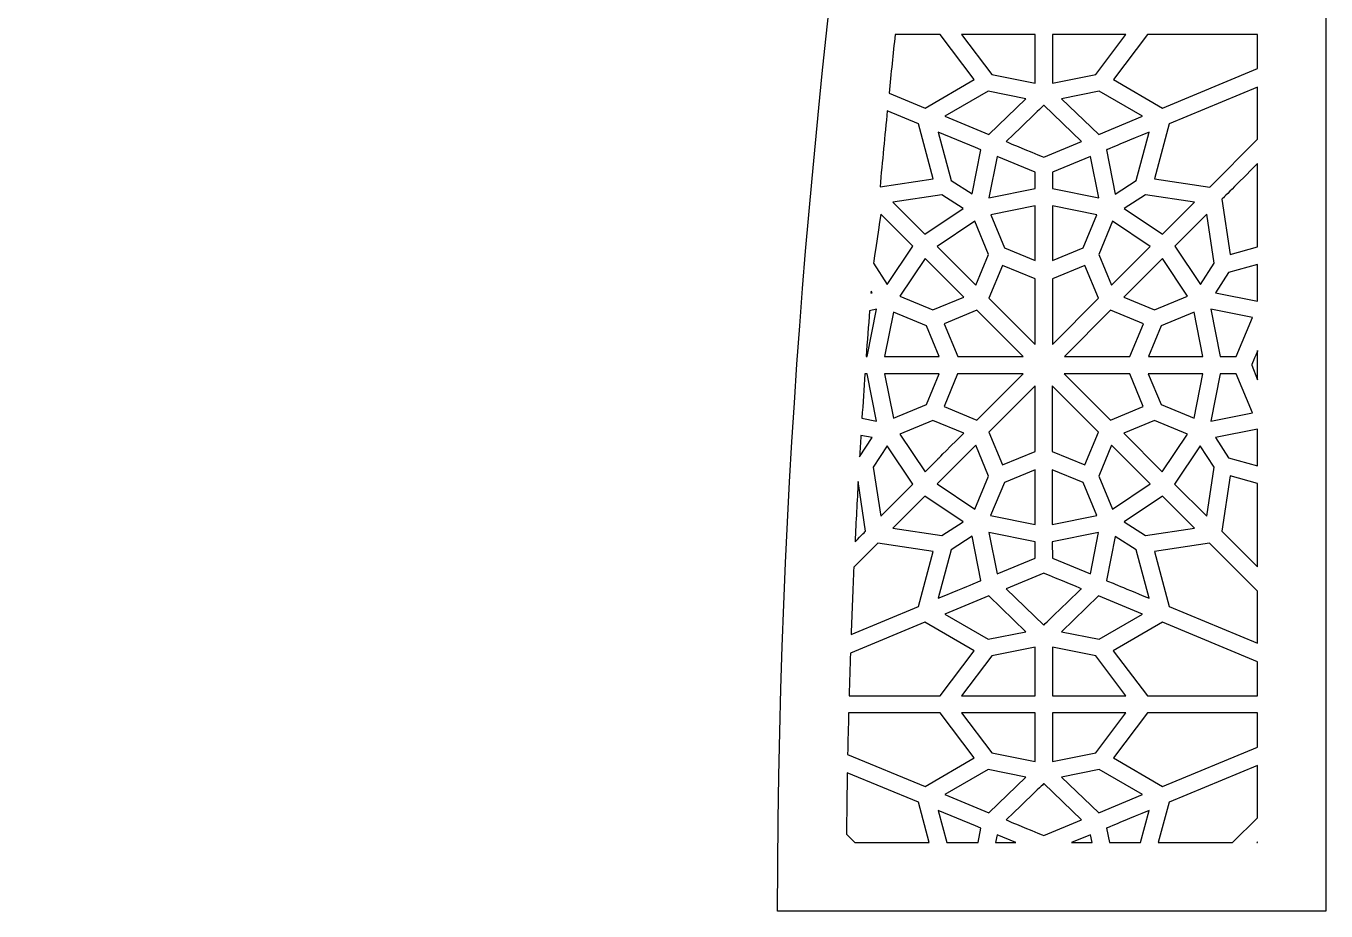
# Model space of a CAD drawing. Header units: millimetres. Extents: x -71 to 72, y -100 to 100.
# Drawn here: x 0.2 to 71.6, y -99.8 to -51.2 of the extents above; entities that cross this region are included whole.
import ezdxf

# ---------------------------------------------------------------- set-up
doc = ezdxf.new("R2010")
doc.units = ezdxf.units.MM
doc.header["$MEASUREMENT"] = 0
doc.layers.add('layer 1', color=7, linetype='Continuous')

msp = doc.modelspace()

# ---------------------------------------------------------------- linework, layer by layer
at = {"layer": 'layer 1', "color": 250}
for points, knots in [([(-71.2611, 100.1639), (-71.2611, 97.1268), (-71.2611, -98.5745), (-71.2611, -99.8361), (-71.2611, -99.8361), (-67.8761, -99.8361), (-44.6415, -99.8361), (-41.1315, -99.8361), (-41.1315, -99.8361), (-41.1315, -17.6932), (-64.9624, 9.6876), (-27.8356, 44.2271), (-27.8356, 44.2271), (-27.8356, 44.2271), (-27.8356, 44.2271), (-27.8356, 44.2271), (-27.8356, 44.2271), (-18.6697, 52.7731), (-6.8481, 60.2788), (0.1676, 70.1513), (0.1676, 70.1513), (13.6031, 51.2689), (43.5836, 41.9319), (48.2851, 8.6635), (48.2851, 8.6635), (48.2851, 8.6635), (48.2851, 8.6639), (48.2851, 8.6639), (48.2851, 8.6639), (48.2942, 8.5979), (48.3031, 8.5316), (48.3122, 8.4656), (48.3122, 8.4656), (48.3122, 8.4656), (48.3122, 8.4656), (48.3122, 8.4656), (48.3122, 8.4656), (51.6534, -15.6362), (41.4666, -45.9687), (41.4666, -99.8361), (41.4666, -99.8361), (44.6758, -99.8361), (70.0917, -99.8361), (71.5959, -99.8361), (71.5959, -99.8361), (71.5959, -96.0977), (71.5959, 89.4373), (71.5959, 100.1639), (71.5959, 100.1639), (50.7736, 100.1639), (-50.0276, 100.1639), (-71.2611, 100.1639)], [0, 0, 0, 0, 0.0714286, 0.0714286, 0.0714286, 0.0714286, 0.1428571, 0.1428571, 0.1428571, 0.1428571, 0.2142857, 0.2142857, 0.2142857, 0.2142857, 0.2857143, 0.2857143, 0.2857143, 0.2857143, 0.3571429, 0.3571429, 0.3571429, 0.3571429, 0.4285714, 0.4285714, 0.4285714, 0.4285714, 0.5, 0.5, 0.5, 0.5, 0.5714286, 0.5714286, 0.5714286, 0.5714286, 0.6428571, 0.6428571, 0.6428571, 0.6428571, 0.7142857, 0.7142857, 0.7142857, 0.7142857, 0.7857143, 0.7857143, 0.7857143, 0.7857143, 0.8571429, 0.8571429, 0.8571429, 0.8571429, 1, 1, 1, 1]), ([(47.9221, -51.6657), (48.4678, -51.6657), (49.1698, -51.6661), (50.3915, -51.6661), (50.3915, -51.6661), (50.3915, -51.6661), (52.2619, -54.1394), (52.2619, -54.1394), (52.2619, -54.1394), (52.2619, -54.1394), (49.5646, -55.7054), (49.5646, -55.7054), (49.5646, -55.7054), (49.5646, -55.7054), (47.5873, -54.8862), (47.5873, -54.8862), (47.5873, -54.8862), (47.6973, -53.799), (47.8092, -52.7262), (47.9221, -51.6657)], [0, 0, 0, 0, 0.1666667, 0.1666667, 0.1666667, 0.1666667, 0.3333333, 0.3333333, 0.3333333, 0.3333333, 0.5, 0.5, 0.5, 0.5, 0.6666667, 0.6666667, 0.6666667, 0.6666667, 1, 1, 1, 1]), ([(55.613, -51.6664), (55.613, -51.6664), (55.613, -54.3327), (55.613, -54.3327), (55.613, -54.3327), (55.613, -54.3327), (53.2296, -53.8561), (53.2296, -53.8561), (53.2296, -53.8561), (53.2296, -53.8561), (51.5719, -51.6664), (51.5719, -51.6664), (51.5719, -51.6664), (51.5719, -51.6664), (55.613, -51.6664), (55.613, -51.6664)], [0, 0, 0, 0, 0.2, 0.2, 0.2, 0.2, 0.4, 0.4, 0.4, 0.4, 0.6, 0.6, 0.6, 0.6, 1, 1, 1, 1]), ([(58.9471, -53.8561), (58.9471, -53.8561), (56.5633, -54.3327), (56.5633, -54.3327), (56.5633, -54.3327), (56.5633, -54.3327), (56.5633, -51.6664), (56.5633, -51.6664), (56.5633, -51.6664), (56.5633, -51.6664), (60.6048, -51.6664), (60.6048, -51.6664), (60.6048, -51.6664), (60.6048, -51.6664), (58.9471, -53.8561), (58.9471, -53.8561)], [0, 0, 0, 0, 0.2, 0.2, 0.2, 0.2, 0.4, 0.4, 0.4, 0.4, 0.6, 0.6, 0.6, 0.6, 1, 1, 1, 1]), ([(67.8381, -53.5404), (67.8381, -53.5404), (62.6117, -55.7054), (62.6117, -55.7054), (62.6117, -55.7054), (62.6117, -55.7054), (59.9144, -54.1394), (59.9144, -54.1394), (59.9144, -54.1394), (59.9144, -54.1394), (61.7848, -51.6661), (61.7848, -51.6661), (61.7848, -51.6661), (65.2156, -51.6657), (64.5005, -51.6657), (67.8381, -51.6661), (67.8381, -51.6661), (67.8381, -51.6661), (67.8381, -53.5404), (67.8381, -53.5404)], [0, 0, 0, 0, 0.1666667, 0.1666667, 0.1666667, 0.1666667, 0.3333333, 0.3333333, 0.3333333, 0.3333333, 0.5, 0.5, 0.5, 0.5, 0.6666667, 0.6666667, 0.6666667, 0.6666667, 1, 1, 1, 1]), ([(55.111, -55.1903), (55.111, -55.1903), (53.0712, -57.1581), (53.0712, -57.1581), (53.0712, -57.1581), (53.0712, -57.1581), (50.6564, -56.1576), (50.6564, -56.1576), (50.6564, -56.1576), (50.6564, -56.1576), (53.0373, -54.7758), (53.0373, -54.7758), (53.0373, -54.7758), (53.0373, -54.7758), (55.111, -55.1903), (55.111, -55.1903)], [0, 0, 0, 0, 0.2, 0.2, 0.2, 0.2, 0.4, 0.4, 0.4, 0.4, 0.6, 0.6, 0.6, 0.6, 1, 1, 1, 1]), ([(59.1051, -57.1581), (59.1051, -57.1581), (57.0653, -55.1903), (57.0653, -55.1903), (57.0653, -55.1903), (57.0653, -55.1903), (59.1393, -54.7754), (59.1393, -54.7754), (59.1393, -54.7754), (59.1393, -54.7754), (61.5199, -56.1576), (61.5199, -56.1576), (61.5199, -56.1576), (61.5199, -56.1576), (59.1051, -57.1581), (59.1051, -57.1581)], [0, 0, 0, 0, 0.2, 0.2, 0.2, 0.2, 0.4, 0.4, 0.4, 0.4, 0.6, 0.6, 0.6, 0.6, 1, 1, 1, 1]), ([(67.8381, -57.4227), (67.8381, -57.4227), (65.2057, -60.0565), (65.2057, -60.0565), (65.2057, -60.0565), (65.2057, -60.0565), (62.1697, -59.5958), (62.1697, -59.5958), (62.1697, -59.5958), (62.1697, -59.5958), (62.974, -56.5725), (62.974, -56.5725), (62.974, -56.5725), (62.974, -56.5725), (67.8381, -54.5574), (67.8381, -54.5574), (67.8381, -54.5574), (67.8381, -54.5574), (67.8381, -57.4227), (67.8381, -57.4227)], [0, 0, 0, 0, 0.1666667, 0.1666667, 0.1666667, 0.1666667, 0.3333333, 0.3333333, 0.3333333, 0.3333333, 0.5, 0.5, 0.5, 0.5, 0.6666667, 0.6666667, 0.6666667, 0.6666667, 1, 1, 1, 1]), ([(56.0882, -58.408), (56.0857, -58.4069), (54.0202, -57.5511), (54.0181, -57.55), (54.0181, -57.55), (56.454, -55.2002), (56.0384, -55.6059), (56.0882, -55.553), (56.0882, -55.553), (56.0882, -55.553), (58.1586, -57.5504), (58.1586, -57.5504), (58.1586, -57.5504), (58.1586, -57.5504), (56.0882, -58.408), (56.0882, -58.408)], [0, 0, 0, 0, 0.2, 0.2, 0.2, 0.2, 0.4, 0.4, 0.4, 0.4, 0.6, 0.6, 0.6, 0.6, 1, 1, 1, 1]), ([(49.2023, -56.5725), (49.2023, -56.5725), (50.0066, -59.5958), (50.0066, -59.5958), (50.0066, -59.5958), (50.0066, -59.5958), (47.0906, -60.0382), (47.0906, -60.0382), (47.0906, -60.0382), (47.2197, -58.6242), (47.3534, -57.2336), (47.4895, -55.8627), (47.4895, -55.8627), (47.4895, -55.8627), (49.2023, -56.5725), (49.2023, -56.5725)], [0, 0, 0, 0, 0.2, 0.2, 0.2, 0.2, 0.4, 0.4, 0.4, 0.4, 0.6, 0.6, 0.6, 0.6, 1, 1, 1, 1]), ([(52.3332, -57.87), (52.3332, -57.87), (52.3311, -57.8721), (52.3311, -57.8721), (52.3311, -57.8721), (52.3311, -57.8721), (52.6373, -57.9991), (52.6373, -57.9991), (52.6373, -57.9991), (52.6373, -57.9991), (52.1543, -60.4276), (52.1543, -60.4276), (52.1543, -60.4276), (52.1543, -60.4276), (51.0025, -59.6854), (51.0025, -59.6854), (51.0025, -59.6854), (51.0025, -59.6854), (50.2952, -57.0269), (50.2952, -57.0269), (50.2952, -57.0269), (50.2952, -57.0269), (52.3332, -57.87), (52.3332, -57.87)], [0, 0, 0, 0, 0.1428571, 0.1428571, 0.1428571, 0.1428571, 0.2857143, 0.2857143, 0.2857143, 0.2857143, 0.4285714, 0.4285714, 0.4285714, 0.4285714, 0.5714286, 0.5714286, 0.5714286, 0.5714286, 0.7142857, 0.7142857, 0.7142857, 0.7142857, 1, 1, 1, 1]), ([(61.1738, -59.685), (61.1738, -59.685), (60.0156, -60.4319), (60.0156, -60.4319), (60.0156, -60.4319), (60.0156, -60.4319), (59.5383, -57.9995), (59.5383, -57.9995), (59.5383, -57.9995), (59.5493, -57.9949), (59.5623, -57.9861), (61.8811, -57.0269), (61.8811, -57.0269), (61.8811, -57.0269), (61.1738, -59.685), (61.1738, -59.685)], [0, 0, 0, 0, 0.2, 0.2, 0.2, 0.2, 0.4, 0.4, 0.4, 0.4, 0.6, 0.6, 0.6, 0.6, 1, 1, 1, 1]), ([(53.0712, -60.6351), (53.0712, -60.6351), (53.5224, -58.365), (53.5224, -58.365), (53.5224, -58.365), (53.5224, -58.365), (55.6137, -59.23), (55.6137, -59.23), (55.6137, -59.23), (55.6137, -59.23), (55.614, -60.1299), (55.614, -60.1299), (55.614, -60.1299), (55.614, -60.1299), (53.0712, -60.6351), (53.0712, -60.6351)], [0, 0, 0, 0, 0.2, 0.2, 0.2, 0.2, 0.4, 0.4, 0.4, 0.4, 0.6, 0.6, 0.6, 0.6, 1, 1, 1, 1]), ([(56.5605, -60.1296), (56.5605, -60.1296), (56.5626, -59.23), (56.5626, -59.23), (56.5626, -59.23), (56.5626, -59.23), (58.6536, -58.365), (58.6536, -58.365), (58.6536, -58.365), (58.6536, -58.365), (59.1055, -60.6351), (59.1055, -60.6351), (59.1055, -60.6351), (59.1055, -60.6351), (56.5605, -60.1296), (56.5605, -60.1296)], [0, 0, 0, 0, 0.2, 0.2, 0.2, 0.2, 0.4, 0.4, 0.4, 0.4, 0.6, 0.6, 0.6, 0.6, 1, 1, 1, 1]), ([(67.8381, -63.3321), (67.8381, -63.3321), (66.3275, -63.7512), (66.3275, -63.7512), (66.3275, -63.7512), (66.3275, -63.7512), (65.8707, -60.7208), (65.8707, -60.7208), (65.8707, -60.7208), (65.8707, -60.7208), (66.7156, -59.8752), (67.8381, -58.752), (67.8381, -58.752), (67.8381, -58.752), (67.8381, -63.3321), (67.8381, -63.3321)], [0, 0, 0, 0, 0.2, 0.2, 0.2, 0.2, 0.4, 0.4, 0.4, 0.4, 0.6, 0.6, 0.6, 0.6, 1, 1, 1, 1]), ([(50.4903, -60.4728), (50.4903, -60.4728), (51.6654, -61.2295), (51.6654, -61.2295), (51.6654, -61.2295), (51.6654, -61.2295), (49.5579, -62.6367), (49.5579, -62.6367), (49.5579, -62.6367), (49.5579, -62.6367), (47.7975, -60.8817), (47.7975, -60.8817), (47.7975, -60.8817), (47.7975, -60.8817), (50.4903, -60.4728), (50.4903, -60.4728)], [0, 0, 0, 0, 0.2, 0.2, 0.2, 0.2, 0.4, 0.4, 0.4, 0.4, 0.6, 0.6, 0.6, 0.6, 1, 1, 1, 1]), ([(62.6188, -62.6367), (62.6188, -62.6367), (60.5109, -61.2295), (60.5109, -61.2295), (60.5109, -61.2295), (60.5109, -61.2295), (61.686, -60.4728), (61.686, -60.4728), (61.686, -60.4728), (61.686, -60.4728), (64.3791, -60.8817), (64.3791, -60.8817), (64.3791, -60.8817), (64.3791, -60.8817), (62.6188, -62.6367), (62.6188, -62.6367)], [0, 0, 0, 0, 0.2, 0.2, 0.2, 0.2, 0.4, 0.4, 0.4, 0.4, 0.6, 0.6, 0.6, 0.6, 1, 1, 1, 1]), ([(53.9267, -63.3836), (53.9267, -63.3836), (53.1742, -61.5724), (53.1742, -61.5724), (53.1742, -61.5724), (53.1742, -61.5724), (55.6144, -61.0877), (55.6144, -61.0877), (55.6144, -61.0877), (55.6144, -61.0877), (55.6151, -64.0835), (55.6151, -64.0835), (55.6151, -64.0835), (55.6151, -64.0835), (53.9267, -63.3836), (53.9267, -63.3836)], [0, 0, 0, 0, 0.2, 0.2, 0.2, 0.2, 0.4, 0.4, 0.4, 0.4, 0.6, 0.6, 0.6, 0.6, 1, 1, 1, 1]), ([(56.5598, -64.0842), (56.5598, -64.0842), (56.5598, -61.087), (56.5598, -61.087), (56.5598, -61.087), (56.5598, -61.087), (59.0021, -61.5724), (59.0021, -61.5724), (59.0021, -61.5724), (59.0021, -61.5724), (58.25, -63.3836), (58.25, -63.3836), (58.25, -63.3836), (58.25, -63.3836), (56.5598, -64.0842), (56.5598, -64.0842)], [0, 0, 0, 0, 0.2, 0.2, 0.2, 0.2, 0.4, 0.4, 0.4, 0.4, 0.6, 0.6, 0.6, 0.6, 1, 1, 1, 1]), ([(47.1318, -61.5442), (47.1318, -61.5442), (48.8932, -63.3003), (48.8932, -63.3003), (48.8932, -63.3003), (48.8932, -63.3003), (47.4846, -65.4102), (47.4846, -65.4102), (47.4846, -65.4102), (47.4846, -65.4102), (46.7265, -64.2398), (46.7265, -64.2398), (46.7265, -64.2398), (46.7297, -64.207), (47.1269, -61.577), (47.1318, -61.5442)], [0, 0, 0, 0, 0.2, 0.2, 0.2, 0.2, 0.4, 0.4, 0.4, 0.4, 0.6, 0.6, 0.6, 0.6, 1, 1, 1, 1]), ([(52.3579, -65.436), (52.3579, -65.436), (50.2356, -63.3137), (50.2356, -63.3137), (50.2356, -63.3137), (50.2356, -63.3137), (52.306, -61.9315), (52.306, -61.9315), (52.306, -61.9315), (52.306, -61.9315), (53.0599, -63.7462), (53.0599, -63.7462), (53.0599, -63.7462), (53.0599, -63.7462), (52.3579, -65.436), (52.3579, -65.436)], [0, 0, 0, 0, 0.2, 0.2, 0.2, 0.2, 0.4, 0.4, 0.4, 0.4, 0.6, 0.6, 0.6, 0.6, 1, 1, 1, 1]), ([(59.8184, -65.436), (59.8184, -65.436), (59.1164, -63.7462), (59.1164, -63.7462), (59.1164, -63.7462), (59.1164, -63.7462), (59.8703, -61.9315), (59.8703, -61.9315), (59.8703, -61.9315), (59.8703, -61.9315), (61.9411, -63.3137), (61.9411, -63.3137), (61.9411, -63.3137), (61.9411, -63.3137), (59.8184, -65.436), (59.8184, -65.436)], [0, 0, 0, 0, 0.2, 0.2, 0.2, 0.2, 0.4, 0.4, 0.4, 0.4, 0.6, 0.6, 0.6, 0.6, 1, 1, 1, 1]), ([(64.6917, -65.4102), (64.6917, -65.4102), (63.2834, -63.3007), (63.2834, -63.3007), (63.2834, -63.3007), (63.2834, -63.3007), (65.0445, -61.5445), (65.0445, -61.5445), (65.0445, -61.5445), (65.0445, -61.5445), (65.4509, -64.2384), (65.4509, -64.2384), (65.4509, -64.2384), (65.4509, -64.2384), (64.6917, -65.4102), (64.6917, -65.4102)], [0, 0, 0, 0, 0.2, 0.2, 0.2, 0.2, 0.4, 0.4, 0.4, 0.4, 0.6, 0.6, 0.6, 0.6, 1, 1, 1, 1]), ([(51.694, -66.1003), (51.694, -66.1003), (50.0013, -66.803), (50.0013, -66.803), (50.0013, -66.803), (50.0013, -66.803), (48.1873, -66.0499), (48.1873, -66.0499), (48.1873, -66.0499), (48.1873, -66.0499), (49.5709, -63.9777), (49.5709, -63.9777), (49.5709, -63.9777), (49.5709, -63.9777), (51.694, -66.1003), (51.694, -66.1003)], [0, 0, 0, 0, 0.2, 0.2, 0.2, 0.2, 0.4, 0.4, 0.4, 0.4, 0.6, 0.6, 0.6, 0.6, 1, 1, 1, 1]), ([(62.1746, -66.8034), (62.1746, -66.8034), (60.4827, -66.1003), (60.4827, -66.1003), (60.4827, -66.1003), (60.4827, -66.1003), (62.6057, -63.9777), (62.6057, -63.9777), (62.6057, -63.9777), (62.6057, -63.9777), (63.989, -66.0499), (63.989, -66.0499), (63.989, -66.0499), (63.989, -66.0499), (62.1746, -66.8034), (62.1746, -66.8034)], [0, 0, 0, 0, 0.2, 0.2, 0.2, 0.2, 0.4, 0.4, 0.4, 0.4, 0.6, 0.6, 0.6, 0.6, 1, 1, 1, 1]), ([(53.0765, -66.1546), (53.0765, -66.1546), (53.8233, -64.3576), (53.8233, -64.3576), (53.8233, -64.3576), (53.8233, -64.3576), (55.6154, -65.1006), (55.6154, -65.1006), (55.6154, -65.1006), (55.6154, -65.1006), (55.6165, -68.6949), (55.6165, -68.6949), (55.6165, -68.6949), (55.6165, -68.6949), (53.0765, -66.1546), (53.0765, -66.1546)], [0, 0, 0, 0, 0.2, 0.2, 0.2, 0.2, 0.4, 0.4, 0.4, 0.4, 0.6, 0.6, 0.6, 0.6, 1, 1, 1, 1]), ([(58.353, -64.3576), (58.353, -64.3576), (59.0998, -66.1546), (59.0998, -66.1546), (59.0998, -66.1546), (59.0998, -66.1546), (56.5598, -68.6949), (56.5598, -68.6949), (56.5598, -68.6949), (56.5598, -68.6949), (56.5598, -65.1009), (56.5598, -65.1009), (56.5598, -65.1009), (56.5598, -65.1009), (58.353, -64.3576), (58.353, -64.3576)], [0, 0, 0, 0, 0.2, 0.2, 0.2, 0.2, 0.4, 0.4, 0.4, 0.4, 0.6, 0.6, 0.6, 0.6, 1, 1, 1, 1]), ([(67.8381, -66.3184), (67.8381, -66.3184), (65.5211, -65.8584), (65.5211, -65.8584), (65.5211, -65.8584), (65.5211, -65.8584), (66.2386, -64.7503), (66.2386, -64.7503), (66.2386, -64.7503), (66.2386, -64.7503), (67.8381, -64.3068), (67.8381, -64.3068), (67.8381, -64.3068), (67.8381, -64.3068), (67.8381, -66.3184), (67.8381, -66.3184)], [0, 0, 0, 0, 0.2, 0.2, 0.2, 0.2, 0.4, 0.4, 0.4, 0.4, 0.6, 0.6, 0.6, 0.6, 1, 1, 1, 1]), ([(46.6552, -65.8584), (46.6552, -65.8584), (46.5924, -65.871), (46.5924, -65.871), (46.5924, -65.871), (46.5949, -65.8382), (46.5974, -65.8053), (46.5998, -65.7729), (46.5998, -65.7729), (46.5998, -65.7729), (46.6552, -65.8584), (46.6552, -65.8584)], [0, 0, 0, 0, 0.25, 0.25, 0.25, 0.25, 0.5, 0.5, 0.5, 0.5, 1, 1, 1, 1]), ([(46.5169, -66.8433), (46.5169, -66.8433), (46.9022, -66.767), (46.9022, -66.767), (46.9022, -66.767), (46.9022, -66.767), (46.3868, -69.3628), (46.3868, -69.3628), (46.3868, -69.3628), (46.3868, -69.3628), (46.3293, -69.3628), (46.3293, -69.3628), (46.3293, -69.3628), (46.3899, -68.5154), (46.4527, -67.6766), (46.5169, -66.8433)], [0, 0, 0, 0, 0.2, 0.2, 0.2, 0.2, 0.4, 0.4, 0.4, 0.4, 0.6, 0.6, 0.6, 0.6, 1, 1, 1, 1]), ([(49.6415, -67.6712), (49.6415, -67.6712), (50.3432, -69.3628), (50.3432, -69.3628), (50.3432, -69.3628), (50.3432, -69.3628), (47.3446, -69.3628), (47.3446, -69.3628), (47.3446, -69.3628), (47.3446, -69.3628), (47.8296, -66.9183), (47.8296, -66.9183), (47.8296, -66.9183), (47.8296, -66.9183), (49.6415, -67.6712), (49.6415, -67.6712)], [0, 0, 0, 0, 0.2, 0.2, 0.2, 0.2, 0.4, 0.4, 0.4, 0.4, 0.6, 0.6, 0.6, 0.6, 1, 1, 1, 1]), ([(54.9561, -69.3628), (54.9561, -69.3628), (51.3602, -69.3628), (51.3602, -69.3628), (51.3602, -69.3628), (51.3602, -69.3628), (50.6152, -67.5653), (50.6152, -67.5653), (50.6152, -67.5653), (50.6152, -67.5653), (52.4122, -66.8189), (52.4122, -66.8189), (52.4122, -66.8189), (52.4122, -66.8189), (54.9561, -69.3628), (54.9561, -69.3628)], [0, 0, 0, 0, 0.2, 0.2, 0.2, 0.2, 0.4, 0.4, 0.4, 0.4, 0.6, 0.6, 0.6, 0.6, 1, 1, 1, 1]), ([(59.7641, -66.8189), (59.7641, -66.8189), (61.5615, -67.5653), (61.5615, -67.5653), (61.5615, -67.5653), (61.5615, -67.5653), (60.8178, -69.3597), (60.8178, -69.3597), (60.8178, -69.3597), (60.8178, -69.3597), (57.2213, -69.362), (57.2213, -69.362), (57.2213, -69.362), (57.2213, -69.362), (59.7641, -66.8189), (59.7641, -66.8189)], [0, 0, 0, 0, 0.2, 0.2, 0.2, 0.2, 0.4, 0.4, 0.4, 0.4, 0.6, 0.6, 0.6, 0.6, 1, 1, 1, 1]), ([(61.8345, -69.3597), (61.8345, -69.3597), (62.5345, -67.6712), (62.5345, -67.6712), (62.5345, -67.6712), (62.5345, -67.6712), (64.3467, -66.9183), (64.3467, -66.9183), (64.3467, -66.9183), (64.3467, -66.9183), (64.8321, -69.3617), (64.8321, -69.3617), (64.8321, -69.3617), (64.8321, -69.3617), (61.8345, -69.3597), (61.8345, -69.3597)], [0, 0, 0, 0, 0.2, 0.2, 0.2, 0.2, 0.4, 0.4, 0.4, 0.4, 0.6, 0.6, 0.6, 0.6, 1, 1, 1, 1]), ([(67.5524, -67.2193), (67.5524, -67.2193), (66.663, -69.3628), (66.663, -69.3628), (66.663, -69.3628), (66.663, -69.3628), (65.7899, -69.3625), (65.7899, -69.3625), (65.7899, -69.3625), (65.7899, -69.3625), (65.2748, -66.767), (65.2748, -66.767), (65.2748, -66.767), (65.2748, -66.767), (67.5524, -67.2193), (67.5524, -67.2193)], [0, 0, 0, 0, 0.2, 0.2, 0.2, 0.2, 0.4, 0.4, 0.4, 0.4, 0.6, 0.6, 0.6, 0.6, 1, 1, 1, 1]), ([(67.8381, -70.6469), (67.8381, -70.6469), (67.5139, -69.8419), (67.5139, -69.8419), (67.5139, -69.8419), (67.5164, -69.8355), (67.8353, -69.0438), (67.8381, -69.0372), (67.8381, -69.0372), (67.8381, -69.6171), (67.8381, -70.0612), (67.8381, -70.6469)], [0, 0, 0, 0, 0.25, 0.25, 0.25, 0.25, 0.5, 0.5, 0.5, 0.5, 1, 1, 1, 1]), ([(46.1, -72.7498), (46.1522, -71.9314), (46.2061, -71.1186), (46.2622, -70.3132), (46.2622, -70.3132), (46.2622, -70.3132), (46.3832, -70.3132), (46.3832, -70.3132), (46.3832, -70.3132), (46.3832, -70.3132), (46.8983, -72.9085), (46.8983, -72.9085), (46.8983, -72.9085), (46.8983, -72.9085), (46.1, -72.7498), (46.1, -72.7498)], [0, 0, 0, 0, 0.2, 0.2, 0.2, 0.2, 0.4, 0.4, 0.4, 0.4, 0.6, 0.6, 0.6, 0.6, 1, 1, 1, 1]), ([(50.3386, -70.316), (50.3386, -70.316), (49.6383, -72.0044), (49.6383, -72.0044), (49.6383, -72.0044), (49.6383, -72.0044), (47.8261, -72.7572), (47.8261, -72.7572), (47.8261, -72.7572), (47.8261, -72.7572), (47.341, -70.3138), (47.341, -70.3138), (47.341, -70.3138), (47.341, -70.3138), (50.3386, -70.316), (50.3386, -70.316)], [0, 0, 0, 0, 0.2, 0.2, 0.2, 0.2, 0.4, 0.4, 0.4, 0.4, 0.6, 0.6, 0.6, 0.6, 1, 1, 1, 1]), ([(52.4087, -72.8567), (52.4087, -72.8567), (50.6116, -72.1102), (50.6116, -72.1102), (50.6116, -72.1102), (50.6116, -72.1102), (51.3553, -70.316), (51.3553, -70.316), (51.3553, -70.316), (51.3553, -70.316), (54.9519, -70.3132), (54.9519, -70.3132), (54.9519, -70.3132), (54.9519, -70.3132), (52.4087, -72.8567), (52.4087, -72.8567)], [0, 0, 0, 0, 0.2, 0.2, 0.2, 0.2, 0.4, 0.4, 0.4, 0.4, 0.6, 0.6, 0.6, 0.6, 1, 1, 1, 1]), ([(57.217, -70.3124), (57.217, -70.3124), (60.8129, -70.3124), (60.8129, -70.3124), (60.8129, -70.3124), (60.8129, -70.3124), (61.558, -72.1102), (61.558, -72.1102), (61.558, -72.1102), (61.558, -72.1102), (59.7606, -72.8567), (59.7606, -72.8567), (59.7606, -72.8567), (59.7606, -72.8567), (57.217, -70.3124), (57.217, -70.3124)], [0, 0, 0, 0, 0.2, 0.2, 0.2, 0.2, 0.4, 0.4, 0.4, 0.4, 0.6, 0.6, 0.6, 0.6, 1, 1, 1, 1]), ([(62.5313, -72.0044), (62.5313, -72.0044), (61.83, -70.3124), (61.83, -70.3124), (61.83, -70.3124), (61.83, -70.3124), (64.8286, -70.3124), (64.8286, -70.3124), (64.8286, -70.3124), (64.8286, -70.3124), (64.3432, -72.7572), (64.3432, -72.7572), (64.3432, -72.7572), (64.3432, -72.7572), (62.5313, -72.0044), (62.5313, -72.0044)], [0, 0, 0, 0, 0.2, 0.2, 0.2, 0.2, 0.4, 0.4, 0.4, 0.4, 0.6, 0.6, 0.6, 0.6, 1, 1, 1, 1]), ([(65.271, -72.9085), (65.271, -72.9085), (65.7864, -70.3124), (65.7864, -70.3124), (65.7864, -70.3124), (65.7864, -70.3124), (66.6598, -70.3124), (66.6598, -70.3124), (66.6598, -70.3124), (66.6598, -70.3124), (67.5488, -72.4563), (67.5488, -72.4563), (67.5488, -72.4563), (67.5488, -72.4563), (65.271, -72.9085), (65.271, -72.9085)], [0, 0, 0, 0, 0.2, 0.2, 0.2, 0.2, 0.4, 0.4, 0.4, 0.4, 0.6, 0.6, 0.6, 0.6, 1, 1, 1, 1]), ([(53.8198, -75.318), (53.8198, -75.318), (53.073, -73.521), (53.073, -73.521), (53.073, -73.521), (53.073, -73.521), (55.6133, -70.9807), (55.6133, -70.9807), (55.6133, -70.9807), (55.6133, -70.9807), (55.6133, -74.5747), (55.6133, -74.5747), (55.6133, -74.5747), (55.6133, -74.5747), (53.8198, -75.318), (53.8198, -75.318)], [0, 0, 0, 0, 0.2, 0.2, 0.2, 0.2, 0.4, 0.4, 0.4, 0.4, 0.6, 0.6, 0.6, 0.6, 1, 1, 1, 1]), ([(58.3498, -75.318), (58.3498, -75.318), (56.5577, -74.5751), (56.5577, -74.5751), (56.5577, -74.5751), (56.5577, -74.5751), (56.5566, -70.9807), (56.5566, -70.9807), (56.5566, -70.9807), (56.5566, -70.9807), (59.0963, -73.521), (59.0963, -73.521), (59.0963, -73.521), (59.0963, -73.521), (58.3498, -75.318), (58.3498, -75.318)], [0, 0, 0, 0, 0.2, 0.2, 0.2, 0.2, 0.4, 0.4, 0.4, 0.4, 0.6, 0.6, 0.6, 0.6, 1, 1, 1, 1]), ([(49.9981, -72.8722), (49.9981, -72.8722), (51.6904, -73.575), (51.6904, -73.575), (51.6904, -73.575), (49.2757, -75.9894), (51.0734, -74.1916), (49.5674, -75.698), (49.5674, -75.698), (49.5674, -75.698), (48.1842, -73.6258), (48.1842, -73.6258), (48.1842, -73.6258), (48.1842, -73.6258), (49.9981, -72.8722), (49.9981, -72.8722)], [0, 0, 0, 0, 0.2, 0.2, 0.2, 0.2, 0.4, 0.4, 0.4, 0.4, 0.6, 0.6, 0.6, 0.6, 1, 1, 1, 1]), ([(60.4792, -73.575), (60.4792, -73.575), (62.1715, -72.8722), (62.1715, -72.8722), (62.1715, -72.8722), (62.1715, -72.8722), (63.9858, -73.6258), (63.9858, -73.6258), (63.9858, -73.6258), (63.9858, -73.6258), (62.6022, -75.698), (62.6022, -75.698), (62.6022, -75.698), (62.6022, -75.698), (60.4792, -73.575), (60.4792, -73.575)], [0, 0, 0, 0, 0.2, 0.2, 0.2, 0.2, 0.4, 0.4, 0.4, 0.4, 0.6, 0.6, 0.6, 0.6, 1, 1, 1, 1]), ([(67.8381, -73.3565), (67.8381, -73.3565), (67.8381, -75.3696), (67.8381, -75.3696), (67.8381, -75.3696), (67.8381, -75.3696), (66.2355, -74.9254), (66.2355, -74.9254), (66.2355, -74.9254), (66.2355, -74.9254), (65.5175, -73.8169), (65.5175, -73.8169), (65.5175, -73.8169), (65.5175, -73.8169), (67.8381, -73.3565), (67.8381, -73.3565)], [0, 0, 0, 0, 0.2, 0.2, 0.2, 0.2, 0.4, 0.4, 0.4, 0.4, 0.6, 0.6, 0.6, 0.6, 1, 1, 1, 1]), ([(46.0393, -73.6955), (46.0393, -73.6955), (46.6521, -73.8174), (46.6521, -73.8174), (46.6521, -73.8174), (46.6521, -73.8174), (45.9691, -74.8721), (45.9691, -74.8721), (45.9691, -74.8721), (45.9924, -74.4795), (46.0153, -74.0854), (46.0393, -73.6955)], [0, 0, 0, 0, 0.25, 0.25, 0.25, 0.25, 0.5, 0.5, 0.5, 0.5, 1, 1, 1, 1]), ([(47.4814, -74.2654), (47.4814, -74.2654), (48.8897, -76.375), (48.8897, -76.375), (48.8897, -76.375), (48.8897, -76.375), (47.1283, -78.131), (47.1283, -78.131), (47.1283, -78.131), (47.1283, -78.131), (46.7223, -75.4372), (46.7223, -75.4372), (46.7223, -75.4372), (46.7223, -75.4372), (47.4814, -74.2654), (47.4814, -74.2654)], [0, 0, 0, 0, 0.2, 0.2, 0.2, 0.2, 0.4, 0.4, 0.4, 0.4, 0.6, 0.6, 0.6, 0.6, 1, 1, 1, 1]), ([(52.3544, -74.2392), (52.3544, -74.2392), (53.0567, -75.9293), (53.0567, -75.9293), (53.0567, -75.9293), (53.0567, -75.9293), (52.3028, -77.7441), (52.3028, -77.7441), (52.3028, -77.7441), (52.3028, -77.7441), (50.232, -76.3615), (50.232, -76.3615), (50.232, -76.3615), (50.232, -76.3615), (52.3544, -74.2392), (52.3544, -74.2392)], [0, 0, 0, 0, 0.2, 0.2, 0.2, 0.2, 0.4, 0.4, 0.4, 0.4, 0.6, 0.6, 0.6, 0.6, 1, 1, 1, 1]), ([(59.8152, -74.2392), (59.8152, -74.2392), (61.9376, -76.3615), (61.9376, -76.3615), (61.9376, -76.3615), (61.9376, -76.3615), (59.8671, -77.7441), (59.8671, -77.7441), (59.8671, -77.7441), (59.8671, -77.7441), (59.1132, -75.9293), (59.1132, -75.9293), (59.1132, -75.9293), (59.1132, -75.9293), (59.8152, -74.2392), (59.8152, -74.2392)], [0, 0, 0, 0, 0.2, 0.2, 0.2, 0.2, 0.4, 0.4, 0.4, 0.4, 0.6, 0.6, 0.6, 0.6, 1, 1, 1, 1]), ([(63.2799, -76.375), (63.2799, -76.375), (64.6885, -74.2654), (64.6885, -74.2654), (64.6885, -74.2654), (64.6885, -74.2654), (65.4473, -75.4372), (65.4473, -75.4372), (65.4473, -75.4372), (65.4473, -75.4372), (65.0413, -78.1314), (65.0413, -78.1314), (65.0413, -78.1314), (65.0413, -78.1314), (63.2799, -76.375), (63.2799, -76.375)], [0, 0, 0, 0, 0.2, 0.2, 0.2, 0.2, 0.4, 0.4, 0.4, 0.4, 0.6, 0.6, 0.6, 0.6, 1, 1, 1, 1]), ([(53.171, -78.1029), (53.171, -78.1029), (53.9232, -76.292), (53.9232, -76.292), (53.9232, -76.292), (53.9232, -76.292), (55.6133, -75.5914), (55.6133, -75.5914), (55.6133, -75.5914), (55.6133, -75.5914), (55.6133, -78.5887), (55.6133, -78.5887), (55.6133, -78.5887), (55.6133, -78.5887), (53.171, -78.1029), (53.171, -78.1029)], [0, 0, 0, 0, 0.2, 0.2, 0.2, 0.2, 0.4, 0.4, 0.4, 0.4, 0.6, 0.6, 0.6, 0.6, 1, 1, 1, 1]), ([(58.9989, -78.1029), (58.9989, -78.1029), (56.5588, -78.588), (56.5588, -78.588), (56.5588, -78.588), (56.5588, -78.588), (56.5577, -75.5917), (56.5577, -75.5917), (56.5577, -75.5917), (56.5577, -75.5917), (58.2464, -76.292), (58.2464, -76.292), (58.2464, -76.292), (58.2464, -76.292), (58.9989, -78.1029), (58.9989, -78.1029)], [0, 0, 0, 0, 0.2, 0.2, 0.2, 0.2, 0.4, 0.4, 0.4, 0.4, 0.6, 0.6, 0.6, 0.6, 1, 1, 1, 1]), ([(45.8904, -76.2215), (45.8904, -76.2215), (46.3024, -78.9544), (46.3024, -78.9544), (46.3024, -78.9544), (46.3024, -78.9544), (46.0802, -79.1771), (45.7179, -79.5397), (45.7179, -79.5397), (45.7715, -78.4229), (45.829, -77.3158), (45.8904, -76.2215)], [0, 0, 0, 0, 0.25, 0.25, 0.25, 0.25, 0.5, 0.5, 0.5, 0.5, 1, 1, 1, 1]), ([(65.8672, -78.9548), (65.8672, -78.9548), (66.324, -75.9245), (66.324, -75.9245), (66.324, -75.9245), (66.324, -75.9245), (67.8381, -76.3443), (67.8381, -76.3443), (67.8381, -76.3443), (67.8381, -76.3443), (67.8381, -80.9268), (67.8381, -80.9268), (67.8381, -80.9268), (66.7142, -79.8022), (65.8672, -78.9548), (65.8672, -78.9548)], [0, 0, 0, 0, 0.2, 0.2, 0.2, 0.2, 0.4, 0.4, 0.4, 0.4, 0.6, 0.6, 0.6, 0.6, 1, 1, 1, 1]), ([(49.5544, -77.0389), (49.5544, -77.0389), (51.6622, -78.4461), (51.6622, -78.4461), (51.6622, -78.4461), (51.6622, -78.4461), (50.4867, -79.2029), (50.4867, -79.2029), (50.4867, -79.2029), (50.4867, -79.2029), (47.794, -78.794), (47.794, -78.794), (47.794, -78.794), (47.794, -78.794), (49.5544, -77.0389), (49.5544, -77.0389)], [0, 0, 0, 0, 0.2, 0.2, 0.2, 0.2, 0.4, 0.4, 0.4, 0.4, 0.6, 0.6, 0.6, 0.6, 1, 1, 1, 1]), ([(61.6829, -79.2029), (61.6829, -79.2029), (60.5074, -78.4461), (60.5074, -78.4461), (60.5074, -78.4461), (60.5074, -78.4461), (62.6152, -77.0389), (62.6152, -77.0389), (62.6152, -77.0389), (62.6152, -77.0389), (64.3756, -78.794), (64.3756, -78.794), (64.3756, -78.794), (64.3756, -78.794), (61.6829, -79.2029), (61.6829, -79.2029)], [0, 0, 0, 0, 0.2, 0.2, 0.2, 0.2, 0.4, 0.4, 0.4, 0.4, 0.6, 0.6, 0.6, 0.6, 1, 1, 1, 1]), ([(50.999, -79.9906), (50.999, -79.9906), (52.1575, -79.2438), (52.1575, -79.2438), (52.1575, -79.2438), (52.1575, -79.2438), (52.6348, -81.6762), (52.6348, -81.6762), (52.6348, -81.6762), (52.6239, -81.6807), (52.6108, -81.6895), (50.292, -82.6488), (50.292, -82.6488), (50.292, -82.6488), (50.999, -79.9906), (50.999, -79.9906)], [0, 0, 0, 0, 0.2, 0.2, 0.2, 0.2, 0.4, 0.4, 0.4, 0.4, 0.6, 0.6, 0.6, 0.6, 1, 1, 1, 1]), ([(55.6126, -79.5462), (55.6126, -79.5462), (55.6105, -80.4456), (55.6105, -80.4456), (55.6105, -80.4456), (55.6105, -80.4456), (53.5192, -81.3107), (53.5192, -81.3107), (53.5192, -81.3107), (53.5192, -81.3107), (53.0677, -79.0403), (53.0677, -79.0403), (53.0677, -79.0403), (53.0677, -79.0403), (55.6126, -79.5462), (55.6126, -79.5462)], [0, 0, 0, 0, 0.2, 0.2, 0.2, 0.2, 0.4, 0.4, 0.4, 0.4, 0.6, 0.6, 0.6, 0.6, 1, 1, 1, 1]), ([(56.5595, -80.4456), (56.5595, -80.4456), (56.5591, -79.5453), (56.5591, -79.5453), (56.5591, -79.5453), (56.5591, -79.5453), (59.1019, -79.0403), (59.1019, -79.0403), (59.1019, -79.0403), (59.1019, -79.0403), (58.6504, -81.3107), (58.6504, -81.3107), (58.6504, -81.3107), (58.6504, -81.3107), (56.5595, -80.4456), (56.5595, -80.4456)], [0, 0, 0, 0, 0.2, 0.2, 0.2, 0.2, 0.4, 0.4, 0.4, 0.4, 0.6, 0.6, 0.6, 0.6, 1, 1, 1, 1]), ([(59.5355, -81.6764), (59.5355, -81.6764), (60.0188, -79.2479), (60.0188, -79.2479), (60.0188, -79.2479), (60.0188, -79.2479), (61.1706, -79.9903), (61.1706, -79.9903), (61.1706, -79.9903), (61.1706, -79.9903), (61.8776, -82.6488), (61.8776, -82.6488), (61.8776, -82.6488), (60.319, -82.0039), (59.5997, -81.7029), (59.5355, -81.6764)], [0, 0, 0, 0, 0.2, 0.2, 0.2, 0.2, 0.4, 0.4, 0.4, 0.4, 0.6, 0.6, 0.6, 0.6, 1, 1, 1, 1]), ([(45.6526, -80.9347), (45.6526, -80.9347), (46.9674, -79.619), (46.9674, -79.619), (46.9674, -79.619), (46.9674, -79.619), (50.0031, -80.0795), (50.0031, -80.0795), (50.0031, -80.0795), (50.0031, -80.0795), (49.1991, -83.1031), (49.1991, -83.1031), (49.1991, -83.1031), (49.1991, -83.1031), (45.5009, -84.6348), (45.5009, -84.6348), (45.5009, -84.6348), (45.5461, -83.3867), (45.5976, -82.1552), (45.6526, -80.9347)], [0, 0, 0, 0, 0.1666667, 0.1666667, 0.1666667, 0.1666667, 0.3333333, 0.3333333, 0.3333333, 0.3333333, 0.5, 0.5, 0.5, 0.5, 0.6666667, 0.6666667, 0.6666667, 0.6666667, 1, 1, 1, 1]), ([(67.8381, -85.1192), (67.8381, -85.1192), (62.9708, -83.1031), (62.9708, -83.1031), (62.9708, -83.1031), (62.9708, -83.1031), (62.1665, -80.0795), (62.1665, -80.0795), (62.1665, -80.0795), (62.1665, -80.0795), (65.2022, -79.619), (65.2022, -79.619), (65.2022, -79.619), (65.2022, -79.619), (67.8381, -82.2565), (67.8381, -82.2565), (67.8381, -82.2565), (67.8381, -82.2565), (67.8381, -85.1192), (67.8381, -85.1192)], [0, 0, 0, 0, 0.1666667, 0.1666667, 0.1666667, 0.1666667, 0.3333333, 0.3333333, 0.3333333, 0.3333333, 0.5, 0.5, 0.5, 0.5, 0.6666667, 0.6666667, 0.6666667, 0.6666667, 1, 1, 1, 1]), ([(56.0846, -84.1223), (56.0846, -84.1223), (54.0145, -82.1253), (54.0145, -82.1253), (54.0145, -82.1253), (54.0145, -82.1253), (56.0846, -81.2676), (56.0846, -81.2676), (56.0846, -81.2676), (56.0878, -81.2687), (58.1523, -82.1242), (58.1551, -82.1253), (58.1551, -82.1253), (58.1526, -82.128), (56.0874, -84.1201), (56.0846, -84.1223)], [0, 0, 0, 0, 0.2, 0.2, 0.2, 0.2, 0.4, 0.4, 0.4, 0.4, 0.6, 0.6, 0.6, 0.6, 1, 1, 1, 1]), ([(53.068, -82.5175), (53.068, -82.5175), (55.1078, -84.4853), (55.1078, -84.4853), (55.1078, -84.4853), (55.1078, -84.4853), (53.0338, -84.9002), (53.0338, -84.9002), (53.0338, -84.9002), (53.0338, -84.9002), (50.6533, -83.5177), (50.6533, -83.5177), (50.6533, -83.5177), (50.6533, -83.5177), (53.068, -82.5175), (53.068, -82.5175)], [0, 0, 0, 0, 0.2, 0.2, 0.2, 0.2, 0.4, 0.4, 0.4, 0.4, 0.6, 0.6, 0.6, 0.6, 1, 1, 1, 1]), ([(57.0622, -84.4853), (57.0622, -84.4853), (59.1019, -82.5175), (59.1019, -82.5175), (59.1019, -82.5175), (59.1019, -82.5175), (61.5167, -83.5177), (61.5167, -83.5177), (61.5167, -83.5177), (61.5167, -83.5177), (59.1358, -84.8998), (59.1358, -84.8998), (59.1358, -84.8998), (59.1358, -84.8998), (57.0622, -84.4853), (57.0622, -84.4853)], [0, 0, 0, 0, 0.2, 0.2, 0.2, 0.2, 0.4, 0.4, 0.4, 0.4, 0.6, 0.6, 0.6, 0.6, 1, 1, 1, 1]), ([(45.466, -85.6667), (45.466, -85.6667), (49.5611, -83.9703), (49.5611, -83.9703), (49.5611, -83.9703), (49.5611, -83.9703), (52.2587, -85.5362), (52.2587, -85.5362), (52.2587, -85.5362), (52.2587, -85.5362), (50.3883, -88.0096), (50.3883, -88.0096), (50.3883, -88.0096), (47.3767, -88.0099), (47.5597, -88.0099), (45.3933, -88.0096), (45.3933, -88.0096), (45.4156, -87.2236), (45.4399, -86.4425), (45.466, -85.6667)], [0, 0, 0, 0, 0.1666667, 0.1666667, 0.1666667, 0.1666667, 0.3333333, 0.3333333, 0.3333333, 0.3333333, 0.5, 0.5, 0.5, 0.5, 0.6666667, 0.6666667, 0.6666667, 0.6666667, 1, 1, 1, 1]), ([(67.8381, -88.0096), (64.5562, -88.0099), (65.2233, -88.0099), (61.7816, -88.0096), (61.7816, -88.0096), (61.7816, -88.0096), (59.9109, -85.5362), (59.9109, -85.5362), (59.9109, -85.5362), (59.9109, -85.5362), (62.6085, -83.9703), (62.6085, -83.9703), (62.6085, -83.9703), (62.6085, -83.9703), (67.8381, -86.1366), (67.8381, -86.1366), (67.8381, -86.1366), (67.8381, -86.1366), (67.8381, -88.0096), (67.8381, -88.0096)], [0, 0, 0, 0, 0.1666667, 0.1666667, 0.1666667, 0.1666667, 0.3333333, 0.3333333, 0.3333333, 0.3333333, 0.5, 0.5, 0.5, 0.5, 0.6666667, 0.6666667, 0.6666667, 0.6666667, 1, 1, 1, 1]), ([(53.2261, -85.8195), (53.2261, -85.8195), (55.6098, -85.3429), (55.6098, -85.3429), (55.6098, -85.3429), (55.6098, -85.3429), (55.6098, -88.0092), (55.6098, -88.0092), (55.6098, -88.0092), (55.6098, -88.0092), (51.5684, -88.0092), (51.5684, -88.0092), (51.5684, -88.0092), (51.5684, -88.0092), (53.2261, -85.8195), (53.2261, -85.8195)], [0, 0, 0, 0, 0.2, 0.2, 0.2, 0.2, 0.4, 0.4, 0.4, 0.4, 0.6, 0.6, 0.6, 0.6, 1, 1, 1, 1]), ([(56.5602, -88.0092), (56.5602, -88.0092), (56.5602, -85.3429), (56.5602, -85.3429), (56.5602, -85.3429), (56.5602, -85.3429), (58.9435, -85.8195), (58.9435, -85.8195), (58.9435, -85.8195), (58.9435, -85.8195), (60.6012, -88.0092), (60.6012, -88.0092), (60.6012, -88.0092), (60.6012, -88.0092), (56.5602, -88.0092), (56.5602, -88.0092)], [0, 0, 0, 0, 0.2, 0.2, 0.2, 0.2, 0.4, 0.4, 0.4, 0.4, 0.6, 0.6, 0.6, 0.6, 1, 1, 1, 1]), ([(45.3665, -88.9493), (47.5153, -88.9493), (47.3654, -88.9493), (50.3915, -88.9497), (50.3915, -88.9497), (50.3915, -88.9497), (52.2619, -91.4231), (52.2619, -91.4231), (52.2619, -91.4231), (52.2619, -91.4231), (49.5646, -92.989), (49.5646, -92.989), (49.5646, -92.989), (49.5646, -92.989), (45.3136, -91.2279), (45.3136, -91.2279), (45.3136, -91.2279), (45.3291, -90.4635), (45.3468, -89.7039), (45.3665, -88.9493)], [0, 0, 0, 0, 0.1666667, 0.1666667, 0.1666667, 0.1666667, 0.3333333, 0.3333333, 0.3333333, 0.3333333, 0.5, 0.5, 0.5, 0.5, 0.6666667, 0.6666667, 0.6666667, 0.6666667, 1, 1, 1, 1]), ([(55.613, -88.95), (55.613, -88.95), (55.613, -91.6164), (55.613, -91.6164), (55.613, -91.6164), (55.613, -91.6164), (53.2296, -91.1397), (53.2296, -91.1397), (53.2296, -91.1397), (53.2296, -91.1397), (51.5719, -88.95), (51.5719, -88.95), (51.5719, -88.95), (51.5719, -88.95), (55.613, -88.95), (55.613, -88.95)], [0, 0, 0, 0, 0.2, 0.2, 0.2, 0.2, 0.4, 0.4, 0.4, 0.4, 0.6, 0.6, 0.6, 0.6, 1, 1, 1, 1]), ([(58.9471, -91.1397), (58.9471, -91.1397), (56.5633, -91.6164), (56.5633, -91.6164), (56.5633, -91.6164), (56.5633, -91.6164), (56.5633, -88.95), (56.5633, -88.95), (56.5633, -88.95), (56.5633, -88.95), (60.6048, -88.95), (60.6048, -88.95), (60.6048, -88.95), (60.6048, -88.95), (58.9471, -91.1397), (58.9471, -91.1397)], [0, 0, 0, 0, 0.2, 0.2, 0.2, 0.2, 0.4, 0.4, 0.4, 0.4, 0.6, 0.6, 0.6, 0.6, 1, 1, 1, 1]), ([(67.8381, -90.824), (67.8381, -90.824), (62.6117, -92.989), (62.6117, -92.989), (62.6117, -92.989), (62.6117, -92.989), (59.9144, -91.4231), (59.9144, -91.4231), (59.9144, -91.4231), (59.9144, -91.4231), (61.7848, -88.9497), (61.7848, -88.9497), (61.7848, -88.9497), (65.2156, -88.9493), (64.5005, -88.9493), (67.8381, -88.9497), (67.8381, -88.9497), (67.8381, -88.9497), (67.8381, -90.824), (67.8381, -90.824)], [0, 0, 0, 0, 0.1666667, 0.1666667, 0.1666667, 0.1666667, 0.3333333, 0.3333333, 0.3333333, 0.3333333, 0.5, 0.5, 0.5, 0.5, 0.6666667, 0.6666667, 0.6666667, 0.6666667, 1, 1, 1, 1]), ([(55.111, -92.4739), (55.111, -92.4739), (53.0712, -94.4418), (53.0712, -94.4418), (53.0712, -94.4418), (53.0712, -94.4418), (50.6564, -93.4413), (50.6564, -93.4413), (50.6564, -93.4413), (50.6564, -93.4413), (53.0373, -92.0594), (53.0373, -92.0594), (53.0373, -92.0594), (53.0373, -92.0594), (55.111, -92.4739), (55.111, -92.4739)], [0, 0, 0, 0, 0.2, 0.2, 0.2, 0.2, 0.4, 0.4, 0.4, 0.4, 0.6, 0.6, 0.6, 0.6, 1, 1, 1, 1]), ([(59.1051, -94.4418), (59.1051, -94.4418), (57.0653, -92.4739), (57.0653, -92.4739), (57.0653, -92.4739), (57.0653, -92.4739), (59.1393, -92.0591), (59.1393, -92.0591), (59.1393, -92.0591), (59.1393, -92.0591), (61.5199, -93.4413), (61.5199, -93.4413), (61.5199, -93.4413), (61.5199, -93.4413), (59.1051, -94.4418), (59.1051, -94.4418)], [0, 0, 0, 0, 0.2, 0.2, 0.2, 0.2, 0.4, 0.4, 0.4, 0.4, 0.6, 0.6, 0.6, 0.6, 1, 1, 1, 1]), ([(67.8381, -94.7064), (67.8381, -94.7064), (66.4669, -96.0783), (66.4669, -96.0783), (66.4669, -96.0783), (66.4669, -96.0783), (62.3831, -96.0783), (62.3831, -96.0783), (62.3831, -96.0783), (62.3831, -96.0783), (62.974, -93.8561), (62.974, -93.8561), (62.974, -93.8561), (62.974, -93.8561), (67.8381, -91.8411), (67.8381, -91.8411), (67.8381, -91.8411), (67.8381, -91.8411), (67.8381, -94.7064), (67.8381, -94.7064)], [0, 0, 0, 0, 0.1666667, 0.1666667, 0.1666667, 0.1666667, 0.3333333, 0.3333333, 0.3333333, 0.3333333, 0.5, 0.5, 0.5, 0.5, 0.6666667, 0.6666667, 0.6666667, 0.6666667, 1, 1, 1, 1]), ([(45.2469, -95.615), (45.2582, -94.4784), (45.2748, -93.3534), (45.2949, -92.2376), (45.2949, -92.2376), (45.2949, -92.2376), (49.2023, -93.8561), (49.2023, -93.8561), (49.2023, -93.8561), (49.2023, -93.8561), (49.7935, -96.0783), (49.7935, -96.0783), (49.7935, -96.0783), (49.7935, -96.0783), (45.7098, -96.0783), (45.7098, -96.0783), (45.7098, -96.0783), (45.7098, -96.0783), (45.2469, -95.615), (45.2469, -95.615)], [0, 0, 0, 0, 0.1666667, 0.1666667, 0.1666667, 0.1666667, 0.3333333, 0.3333333, 0.3333333, 0.3333333, 0.5, 0.5, 0.5, 0.5, 0.6666667, 0.6666667, 0.6666667, 0.6666667, 1, 1, 1, 1]), ([(56.0882, -95.6912), (56.0857, -95.6905), (54.0202, -94.8348), (54.0181, -94.8337), (54.0181, -94.8337), (56.454, -92.4839), (56.0384, -92.8896), (56.0882, -92.8366), (56.0882, -92.8366), (56.0882, -92.8366), (58.1586, -94.8341), (58.1586, -94.8341), (58.1586, -94.8341), (58.1586, -94.8341), (56.0882, -95.6912), (56.0882, -95.6912)], [0, 0, 0, 0, 0.2, 0.2, 0.2, 0.2, 0.4, 0.4, 0.4, 0.4, 0.6, 0.6, 0.6, 0.6, 1, 1, 1, 1]), ([(50.7658, -96.0783), (50.7658, -96.0783), (50.2952, -94.3106), (50.2952, -94.3106), (50.2952, -94.3106), (50.2952, -94.3106), (52.3332, -95.1537), (52.3332, -95.1537), (52.3332, -95.1537), (52.3332, -95.1537), (52.3311, -95.1557), (52.3311, -95.1557), (52.3311, -95.1557), (52.3311, -95.1557), (52.6373, -95.2828), (52.6373, -95.2828), (52.6373, -95.2828), (52.6373, -95.2828), (52.4792, -96.0783), (52.4792, -96.0783), (52.4792, -96.0783), (52.4792, -96.0783), (50.7658, -96.0783), (50.7658, -96.0783)], [0, 0, 0, 0, 0.1428571, 0.1428571, 0.1428571, 0.1428571, 0.2857143, 0.2857143, 0.2857143, 0.2857143, 0.4285714, 0.4285714, 0.4285714, 0.4285714, 0.5714286, 0.5714286, 0.5714286, 0.5714286, 0.7142857, 0.7142857, 0.7142857, 0.7142857, 1, 1, 1, 1]), ([(61.4109, -96.0783), (61.4109, -96.0783), (59.6942, -96.0783), (59.6942, -96.0783), (59.6942, -96.0783), (59.6942, -96.0783), (59.5383, -95.2832), (59.5383, -95.2832), (59.5383, -95.2832), (59.5493, -95.2785), (59.5623, -95.2697), (61.8811, -94.3106), (61.8811, -94.3106), (61.8811, -94.3106), (61.4109, -96.0783), (61.4109, -96.0783)], [0, 0, 0, 0, 0.2, 0.2, 0.2, 0.2, 0.4, 0.4, 0.4, 0.4, 0.6, 0.6, 0.6, 0.6, 1, 1, 1, 1]), ([(53.437, -96.0783), (53.437, -96.0783), (53.5224, -95.6487), (53.5224, -95.6487), (53.5224, -95.6487), (53.5224, -95.6487), (54.561, -96.0783), (54.561, -96.0783), (54.561, -96.0783), (54.561, -96.0783), (53.437, -96.0783), (53.437, -96.0783)], [0, 0, 0, 0, 0.25, 0.25, 0.25, 0.25, 0.5, 0.5, 0.5, 0.5, 1, 1, 1, 1]), ([(57.6153, -96.0783), (57.6153, -96.0783), (58.6536, -95.6487), (58.6536, -95.6487), (58.6536, -95.6487), (58.6536, -95.6487), (58.7393, -96.0783), (58.7393, -96.0783), (58.7393, -96.0783), (58.7393, -96.0783), (57.6153, -96.0783), (57.6153, -96.0783)], [0, 0, 0, 0, 0.25, 0.25, 0.25, 0.25, 0.5, 0.5, 0.5, 0.5, 1, 1, 1, 1]), ([(67.8381, -96.0783), (67.8381, -96.0783), (67.7958, -96.0783), (67.7958, -96.0783), (67.7958, -96.0783), (67.8099, -96.0638), (67.8237, -96.0501), (67.8381, -96.0356), (67.8381, -96.0356), (67.8381, -96.0356), (67.8381, -96.0783), (67.8381, -96.0783)], [0, 0, 0, 0, 0.25, 0.25, 0.25, 0.25, 0.5, 0.5, 0.5, 0.5, 1, 1, 1, 1])]:
    msp.add_open_spline(points, degree=3, knots=knots, dxfattribs=at)

doc.saveas('drawing.dxf')
